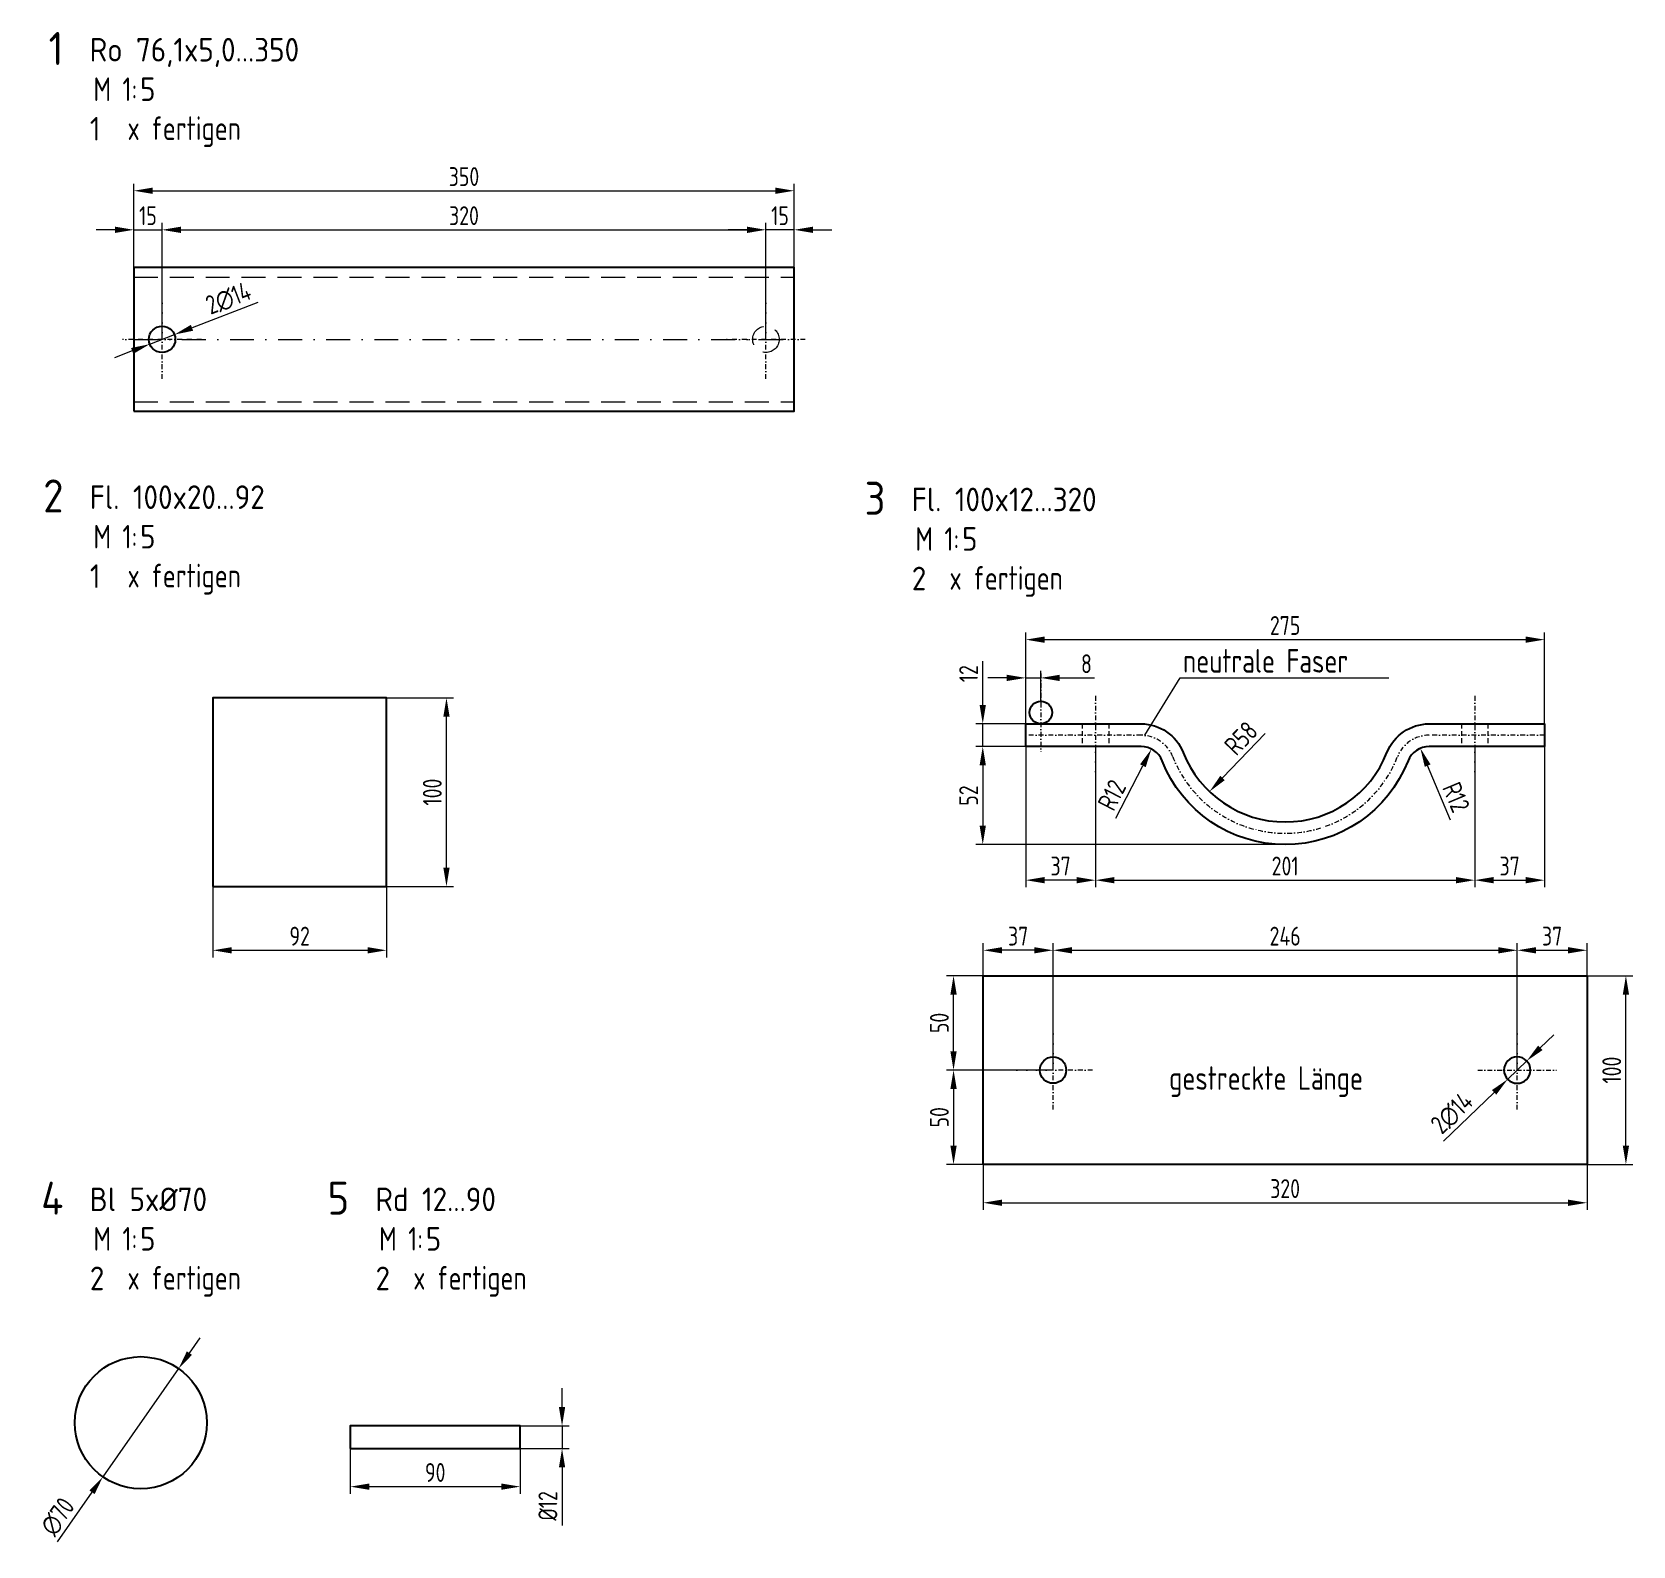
# Model space of a CAD drawing. Header units: millimetres. Extents: x -91 to 69546, y -31188 to 10802.
# Drawn here: x 68698 to 69546, y -15563 to -14761 of the extents above; entities that cross this region are included whole.
import ezdxf
from ezdxf.enums import TextEntityAlignment as Align

# ---------------------------------------------------------------- set-up
doc = ezdxf.new("R2010")
doc.units = ezdxf.units.MM
doc.linetypes.add('STRICHLINIE', pattern=[19.05, 12.7, -6.35])
doc.linetypes.add('STRICHPUNKT', pattern=[25.4, 12.7, -6.35, 0, -6.35])
for name, color, linetype, lineweight in [('00_Bemassung', 7, 'Continuous', 25), ('00_Positionen', 20, 'Continuous', 50), ('00_Positionslinien', 136, 'Continuous', 9), ('00_Text_klein', 61, 'Continuous', 25), ('10_yy_Stahl', 6, 'Continuous', 25), ('10_yy_Stahl_Achse', 8, 'STRICHPUNKT', 9), ('10_yy_Stahl_VDK', 8, 'STRICHLINIE', 9)]:
    doc.layers.add(name, color=color, linetype=linetype, lineweight=lineweight)
doc.styles.get("Standard").update_dxf_attribs({"font": 'isocp.shx', "width": 0.85})
doc.dimstyles.new('1zu 5', dxfattribs={"dimscale": 5, "dimtxt": 2, "dimasz": 2, "dimexe": 0.75, "dimexo": 0, "dimgap": 0.5, "dimtad": 1, "dimdec": 0, "dimtxsty": 'Standard', "dimcen": 2, "dimclrd": 256, "dimclre": 256, "dimclrt": 256, "dimadec": 0, "dimazin": 2, "dimtfac": 1, "dimtdec": 0, "dimtmove": 0, "dimatfit": 3, "dimfxl": 0, "dimlwd": 9, "dimlwe": 9, "dimarcsym": 0})

# ---------------------------------------------------------------- blocks, each defined once
blk = doc.blocks.new('Positionsbezeichnung')
at = {"color": 7, "linetype": 'Continuous', "lineweight": 25, "char_height": 2.5, "attachment_point": 1}
for s, insert in [('M 1:', (0.17, -1.67)), ('x fertigen', (3.78, -5.8))]:
    blk.add_mtext(s, dxfattribs=dict(at, insert=insert))
at = {"linetype": 'Continuous', "lineweight": 50}
blk.add_attdef('POS-NR.', text='', height=3.5, dxfattribs=at).set_placement((-3.01, -0.36), align=Align.RIGHT)
at = {"color": 7, "linetype": 'Continuous', "lineweight": 25}
for tag, p in [('BAUTEIL', (-0.23, 0.01)), ('MAßSTAB', (5.11, -4.17)), ('ANZAHL', (-0.21, -8.36)), ('ZUSATZ1', (-0.21, -12.51)), ('ZUSATZ2', (-0.21, -16.66))]:
    blk.add_attdef(tag, p, '', height=2.5, dxfattribs=at)
blk = doc.blocks.new('*D58')
at = {"layer": '00_Bemassung', "lineweight": 9}
for p, q in [((69214.38, -15103.25), (69204.38, -15103.25)), ((69224.38, -15127.6), (69224.38, -15099.5)), ((69224.38, -15103.25), (69232.38, -15103.25)), ((69232.38, -15115.6), (69232.38, -15099.5)), ((69242.38, -15103.25), (69260.78, -15103.25))]:
    blk.add_line(p, q, dxfattribs=at)
at = {"layer": '00_Bemassung'}
for points in [[(69214.38, -15101.59), (69214.38, -15104.92), (69224.38, -15103.25)], [(69242.38, -15101.59), (69242.38, -15104.92), (69232.38, -15103.25)]]:
    blk.add_solid(points, dxfattribs=at)
at = {"layer": 'Defpoints', "color": 0}
for p in [(69232.38, -15103.25), (69232.38, -15115.6), (69224.38, -15127.6)]:
    blk.add_point(p, dxfattribs=at)
at = {"layer": '00_Bemassung', "insert": (69256.58, -15095.75), "char_height": 10, "attachment_point": 5}
blk.add_mtext('8', dxfattribs=at)
blk = doc.blocks.new('*D28')
at = {"layer": '00_Bemassung', "lineweight": 9}
for p, q in [((69224.38, -15139.6), (69197.87, -15139.6)), ((69201.62, -15149.6), (69201.62, -15181.6)), ((69361.88, -15191.6), (69197.87, -15191.6))]:
    blk.add_line(p, q, dxfattribs=at)
at = {"layer": '00_Bemassung'}
for points in [[(69199.95, -15149.6), (69203.28, -15149.6), (69201.62, -15139.6)], [(69199.95, -15181.6), (69203.28, -15181.6), (69201.62, -15191.6)]]:
    blk.add_solid(points, dxfattribs=at)
at = {"layer": 'Defpoints', "color": 0}
for p in [(69224.38, -15139.6), (69201.62, -15191.6), (69361.88, -15191.6)]:
    blk.add_point(p, dxfattribs=at)
at = {"layer": '00_Bemassung', "insert": (69194.12, -15165.6), "char_height": 10, "attachment_point": 5, "rotation": 90}
blk.add_mtext('52', dxfattribs=at)
blk = doc.blocks.new('*D29')
at = {"layer": '00_Bemassung', "lineweight": 9}
for p, q in [((69261.38, -15139.6), (69261.38, -15214.2)), ((69462.38, -15139.6), (69462.38, -15214.2)), ((69271.38, -15210.45), (69452.38, -15210.45))]:
    blk.add_line(p, q, dxfattribs=at)
at = {"layer": '00_Bemassung'}
for points in [[(69271.38, -15208.78), (69271.38, -15212.12), (69261.38, -15210.45)], [(69452.38, -15208.78), (69452.38, -15212.12), (69462.38, -15210.45)]]:
    blk.add_solid(points, dxfattribs=at)
at = {"layer": 'Defpoints', "color": 0}
for p in [(69261.38, -15139.6), (69462.38, -15139.6), (69462.38, -15210.45)]:
    blk.add_point(p, dxfattribs=at)
at = {"layer": '00_Bemassung', "insert": (69361.88, -15202.95), "char_height": 10, "attachment_point": 5}
blk.add_mtext('201', dxfattribs=at)
blk = doc.blocks.new('*D30')
at = {"layer": '00_Bemassung', "lineweight": 9}
for p, q in [((69462.38, -15139.6), (69462.38, -15214.2)), ((69499.38, -15139.6), (69499.38, -15214.2)), ((69472.38, -15210.45), (69489.38, -15210.45))]:
    blk.add_line(p, q, dxfattribs=at)
at = {"layer": '00_Bemassung'}
for points in [[(69472.38, -15208.78), (69472.38, -15212.12), (69462.38, -15210.45)], [(69489.38, -15208.78), (69489.38, -15212.12), (69499.38, -15210.45)]]:
    blk.add_solid(points, dxfattribs=at)
at = {"layer": 'Defpoints', "color": 0}
for p in [(69462.38, -15139.6), (69499.38, -15139.6), (69499.38, -15210.45)]:
    blk.add_point(p, dxfattribs=at)
at = {"layer": '00_Bemassung', "insert": (69480.88, -15202.95), "char_height": 10, "attachment_point": 5}
blk.add_mtext('37', dxfattribs=at)
blk = doc.blocks.new('*D31')
at = {"layer": '00_Bemassung', "lineweight": 9}
for p, q in [((69224.38, -15127.6), (69224.38, -15079.23)), ((69234.38, -15082.98), (69489.38, -15082.98)), ((69499.38, -15127.6), (69499.38, -15079.23))]:
    blk.add_line(p, q, dxfattribs=at)
at = {"layer": '00_Bemassung'}
for points in [[(69234.38, -15081.31), (69234.38, -15084.65), (69224.38, -15082.98)], [(69489.38, -15081.31), (69489.38, -15084.65), (69499.38, -15082.98)]]:
    blk.add_solid(points, dxfattribs=at)
at = {"layer": 'Defpoints', "color": 0}
for p in [(69499.38, -15082.98), (69224.38, -15127.6), (69499.38, -15127.6)]:
    blk.add_point(p, dxfattribs=at)
at = {"layer": '00_Bemassung', "insert": (69361.88, -15075.48), "char_height": 10, "attachment_point": 5}
blk.add_mtext('275', dxfattribs=at)
blk = doc.blocks.new('*D32')
at = {"layer": '00_Bemassung', "lineweight": 9}
for p, q in [((69201.62, -15117.6), (69201.62, -15094.44)), ((69224.38, -15127.6), (69197.87, -15127.6)), ((69201.62, -15139.6), (69201.62, -15127.6)), ((69224.38, -15139.6), (69197.87, -15139.6)), ((69201.62, -15149.6), (69201.62, -15159.6))]:
    blk.add_line(p, q, dxfattribs=at)
at = {"layer": '00_Bemassung'}
for points in [[(69199.95, -15117.6), (69203.28, -15117.6), (69201.62, -15127.6)], [(69199.95, -15149.6), (69203.28, -15149.6), (69201.62, -15139.6)]]:
    blk.add_solid(points, dxfattribs=at)
at = {"layer": 'Defpoints', "color": 0}
for p in [(69201.62, -15127.6), (69224.38, -15127.6), (69224.38, -15139.6)]:
    blk.add_point(p, dxfattribs=at)
at = {"layer": '00_Bemassung', "insert": (69194.12, -15101.02), "char_height": 10, "attachment_point": 5, "rotation": 90}
blk.add_mtext('12', dxfattribs=at)
blk = doc.blocks.new('*D33')
at = {"layer": '00_Bemassung', "lineweight": 9}
for p, q in [((69224.38, -15139.6), (69224.38, -15214.2)), ((69261.38, -15139.6), (69261.38, -15214.2)), ((69251.38, -15210.45), (69234.38, -15210.45))]:
    blk.add_line(p, q, dxfattribs=at)
at = {"layer": '00_Bemassung'}
for points in [[(69234.38, -15208.78), (69234.38, -15212.12), (69224.38, -15210.45)], [(69251.38, -15208.78), (69251.38, -15212.12), (69261.38, -15210.45)]]:
    blk.add_solid(points, dxfattribs=at)
at = {"layer": 'Defpoints', "color": 0}
for p in [(69224.38, -15139.6), (69261.38, -15139.6), (69224.38, -15210.45)]:
    blk.add_point(p, dxfattribs=at)
at = {"layer": '00_Bemassung', "insert": (69242.88, -15202.95), "char_height": 10, "attachment_point": 5}
blk.add_mtext('37', dxfattribs=at)
blk = doc.blocks.new('*D34')
at = {"layer": '00_Bemassung', "lineweight": 9}
for p, q in [((69238.88, -15311.1), (69238.88, -15243.85)), ((69248.88, -15247.6), (69474.88, -15247.6)), ((69484.88, -15311.1), (69484.88, -15243.85))]:
    blk.add_line(p, q, dxfattribs=at)
at = {"layer": '00_Bemassung'}
for points in [[(69248.88, -15245.94), (69248.88, -15249.27), (69238.88, -15247.6)], [(69474.88, -15245.94), (69474.88, -15249.27), (69484.88, -15247.6)]]:
    blk.add_solid(points, dxfattribs=at)
at = {"layer": 'Defpoints', "color": 0}
for p in [(69484.88, -15247.6), (69238.88, -15311.1), (69484.88, -15311.1)]:
    blk.add_point(p, dxfattribs=at)
at = {"layer": '00_Bemassung', "insert": (69361.88, -15240.1), "char_height": 10, "attachment_point": 5}
blk.add_mtext('246', dxfattribs=at)
blk = doc.blocks.new('*D35')
at = {"layer": '00_Bemassung', "lineweight": 9}
for p, q in [((69484.88, -15311.1), (69484.88, -15243.85)), ((69494.88, -15247.6), (69511.88, -15247.6)), ((69521.88, -15261.1), (69521.88, -15243.85))]:
    blk.add_line(p, q, dxfattribs=at)
at = {"layer": '00_Bemassung'}
for points in [[(69494.88, -15245.94), (69494.88, -15249.27), (69484.88, -15247.6)], [(69511.88, -15245.94), (69511.88, -15249.27), (69521.88, -15247.6)]]:
    blk.add_solid(points, dxfattribs=at)
at = {"layer": 'Defpoints', "color": 0}
for p in [(69521.88, -15247.6), (69521.88, -15261.1), (69484.88, -15311.1)]:
    blk.add_point(p, dxfattribs=at)
at = {"layer": '00_Bemassung', "insert": (69503.38, -15240.1), "char_height": 10, "attachment_point": 5}
blk.add_mtext('37', dxfattribs=at)
blk = doc.blocks.new('*D36')
at = {"layer": '00_Bemassung', "lineweight": 9}
for p, q in [((69201.88, -15361.1), (69201.88, -15385.15)), ((69521.88, -15361.1), (69521.88, -15385.15)), ((69211.88, -15381.4), (69511.88, -15381.4))]:
    blk.add_line(p, q, dxfattribs=at)
at = {"layer": '00_Bemassung'}
for points in [[(69211.88, -15379.73), (69211.88, -15383.06), (69201.88, -15381.4)], [(69511.88, -15379.73), (69511.88, -15383.06), (69521.88, -15381.4)]]:
    blk.add_solid(points, dxfattribs=at)
at = {"layer": 'Defpoints', "color": 0}
for p in [(69201.88, -15361.1), (69521.88, -15361.1), (69521.88, -15381.4)]:
    blk.add_point(p, dxfattribs=at)
at = {"layer": '00_Bemassung', "insert": (69361.88, -15373.9), "char_height": 10, "attachment_point": 5}
blk.add_mtext('320', dxfattribs=at)
blk = doc.blocks.new('*D37')
at = {"layer": '00_Bemassung', "lineweight": 9}
for p, q in [((69521.88, -15261.1), (69546.24, -15261.1)), ((69542.49, -15351.1), (69542.49, -15271.1)), ((69521.88, -15361.1), (69546.24, -15361.1))]:
    blk.add_line(p, q, dxfattribs=at)
at = {"layer": '00_Bemassung'}
for points in [[(69540.83, -15271.1), (69544.16, -15271.1), (69542.49, -15261.1)], [(69540.83, -15351.1), (69544.16, -15351.1), (69542.49, -15361.1)]]:
    blk.add_solid(points, dxfattribs=at)
at = {"layer": 'Defpoints', "color": 0}
for p in [(69521.88, -15261.1), (69542.49, -15261.1), (69521.88, -15361.1)]:
    blk.add_point(p, dxfattribs=at)
at = {"layer": '00_Bemassung', "insert": (69534.99, -15311.1), "char_height": 10, "attachment_point": 5, "rotation": 90}
blk.add_mtext('100', dxfattribs=at)
blk = doc.blocks.new('*D38')
at = {"layer": '00_Bemassung', "lineweight": 9}
for p, q in [((69201.88, -15261.1), (69201.88, -15243.85)), ((69228.88, -15247.6), (69211.88, -15247.6)), ((69238.88, -15311.1), (69238.88, -15243.85))]:
    blk.add_line(p, q, dxfattribs=at)
at = {"layer": '00_Bemassung'}
for points in [[(69211.88, -15245.94), (69211.88, -15249.27), (69201.88, -15247.6)], [(69228.88, -15245.94), (69228.88, -15249.27), (69238.88, -15247.6)]]:
    blk.add_solid(points, dxfattribs=at)
at = {"layer": 'Defpoints', "color": 0}
for p in [(69201.88, -15247.6), (69201.88, -15261.1), (69238.88, -15311.1)]:
    blk.add_point(p, dxfattribs=at)
at = {"layer": '00_Bemassung', "insert": (69220.38, -15240.1), "char_height": 10, "attachment_point": 5}
blk.add_mtext('37', dxfattribs=at)
blk = doc.blocks.new('*D59')
at = {"layer": '00_Bemassung', "lineweight": 9}
blk.add_line((69351.22, -15132.75), (69328.71, -15156.3), dxfattribs=at)
at = {"layer": '00_Bemassung'}
blk.add_solid([(69327.51, -15155.14), (69329.92, -15157.45), (69321.8, -15163.52)], dxfattribs=at)
at = {"layer": 'Defpoints', "color": 0}
for p in [(69361.88, -15121.6), (69321.8, -15163.52)]:
    blk.add_point(p, dxfattribs=at)
at = {"layer": '00_Bemassung', "insert": (69338.49, -15135.21), "char_height": 10, "attachment_point": 5, "rotation": 46.29037}
blk.add_mtext('R58', dxfattribs=at)
blk = doc.blocks.new('*D60')
at = {"layer": '00_Bemassung', "lineweight": 9}
blk.add_line((69449.49, -15178.61), (69437.42, -15149.75), dxfattribs=at)
at = {"layer": '00_Bemassung'}
blk.add_solid([(69438.96, -15149.11), (69435.88, -15150.4), (69433.56, -15140.53)], dxfattribs=at)
at = {"layer": 'Defpoints', "color": 0}
for p in [(69433.56, -15140.53), (69438.19, -15151.6)]:
    blk.add_point(p, dxfattribs=at)
at = {"layer": '00_Bemassung', "insert": (69452.56, -15166.51), "char_height": 10, "attachment_point": 5, "rotation": 292.69769}
blk.add_mtext('R12', dxfattribs=at)
blk = doc.blocks.new('*D61')
at = {"layer": '00_Bemassung', "lineweight": 9}
blk.add_line((69272.19, -15177.65), (69286.48, -15149.82), dxfattribs=at)
at = {"layer": '00_Bemassung'}
blk.add_solid([(69284.99, -15149.06), (69287.96, -15150.58), (69291.04, -15140.92)], dxfattribs=at)
at = {"layer": 'Defpoints', "color": 0}
for p in [(69291.04, -15140.92), (69285.56, -15151.6)]:
    blk.add_point(p, dxfattribs=at)
at = {"layer": '00_Bemassung', "insert": (69270.08, -15165.34), "char_height": 10, "attachment_point": 5, "rotation": 62.82301}
blk.add_mtext('R12', dxfattribs=at)
blk = doc.blocks.new('*D39')
at = {"layer": '00_Bemassung', "lineweight": 9}
for p, q in [((69201.88, -15261.1), (69182.39, -15261.1)), ((69186.14, -15301.1), (69186.14, -15271.1)), ((69238.88, -15311.1), (69182.39, -15311.1))]:
    blk.add_line(p, q, dxfattribs=at)
at = {"layer": '00_Bemassung'}
for points in [[(69184.47, -15271.1), (69187.81, -15271.1), (69186.14, -15261.1)], [(69184.47, -15301.1), (69187.81, -15301.1), (69186.14, -15311.1)]]:
    blk.add_solid(points, dxfattribs=at)
at = {"layer": 'Defpoints', "color": 0}
for p in [(69186.14, -15261.1), (69201.88, -15261.1), (69238.88, -15311.1)]:
    blk.add_point(p, dxfattribs=at)
at = {"layer": '00_Bemassung', "insert": (69178.64, -15286.1), "char_height": 10, "attachment_point": 5, "rotation": 90}
blk.add_mtext('50', dxfattribs=at)
blk = doc.blocks.new('*D40')
at = {"layer": '00_Bemassung', "lineweight": 9}
for p, q in [((69238.88, -15311.1), (69182.39, -15311.1)), ((69186.14, -15321.1), (69186.14, -15351.1)), ((69201.88, -15361.1), (69182.39, -15361.1))]:
    blk.add_line(p, q, dxfattribs=at)
at = {"layer": '00_Bemassung'}
for points in [[(69184.47, -15321.1), (69187.81, -15321.1), (69186.14, -15311.1)], [(69184.47, -15351.1), (69187.81, -15351.1), (69186.14, -15361.1)]]:
    blk.add_solid(points, dxfattribs=at)
at = {"layer": 'Defpoints', "color": 0}
for p in [(69238.88, -15311.1), (69186.14, -15361.1), (69201.88, -15361.1)]:
    blk.add_point(p, dxfattribs=at)
at = {"layer": '00_Bemassung', "insert": (69178.64, -15336.1), "char_height": 10, "attachment_point": 5, "rotation": 90}
blk.add_mtext('50', dxfattribs=at)
blk = doc.blocks.new('Loch Ø 14')
at = {"color": 8, "linetype": 'STRICHPUNKT', "lineweight": 5, "ltscale": 0.2}
for p, q in [((0, -20.91), (0, 20.91)), ((20.91, 0), (-20.91, 0))]:
    blk.add_line(p, q, dxfattribs=at)
at = {"color": 0, "linetype": 'ByBlock', "lineweight": -2}
blk.add_circle((0, 0), 7, dxfattribs=at)
blk = doc.blocks.new('*D41')
at = {"layer": '00_Bemassung', "lineweight": 9}
for p, q in [((69497.13, -15299.31), (69504.33, -15292.38)), ((69489.92, -15306.25), (69479.84, -15315.96)), ((69445.75, -15348.78), (69472.63, -15322.9))]:
    blk.add_line(p, q, dxfattribs=at)
at = {"layer": '00_Bemassung'}
for points in [[(69495.97, -15298.11), (69498.28, -15300.51), (69489.92, -15306.25)], [(69471.48, -15321.7), (69473.79, -15324.1), (69479.84, -15315.96)]]:
    blk.add_solid(points, dxfattribs=at)
at = {"layer": 'Defpoints', "color": 0}
for p in [(69489.92, -15306.25), (69479.84, -15315.96)]:
    blk.add_point(p, dxfattribs=at)
at = {"layer": '00_Bemassung', "insert": (69450.39, -15333.9), "char_height": 10, "attachment_point": 5, "rotation": 43.91681}
blk.add_mtext('2∅14', dxfattribs=at)
blk = doc.blocks.new('*D62')
at = {"layer": '00_Bemassung', "lineweight": 9}
for p, q in [((68866.42, -15511.64), (68866.42, -15535.59)), ((68956.42, -15511.64), (68956.42, -15535.59)), ((68876.42, -15531.84), (68946.42, -15531.84))]:
    blk.add_line(p, q, dxfattribs=at)
at = {"layer": '00_Bemassung'}
for points in [[(68876.42, -15530.18), (68876.42, -15533.51), (68866.42, -15531.84)], [(68946.42, -15530.18), (68946.42, -15533.51), (68956.42, -15531.84)]]:
    blk.add_solid(points, dxfattribs=at)
at = {"layer": 'Defpoints', "color": 0}
for p in [(68866.42, -15511.64), (68956.42, -15511.64), (68956.42, -15531.84)]:
    blk.add_point(p, dxfattribs=at)
at = {"layer": '00_Bemassung', "insert": (68911.42, -15524.34), "char_height": 10, "attachment_point": 5}
blk.add_mtext('90', dxfattribs=at)
blk = doc.blocks.new('*D63')
at = {"layer": '00_Bemassung', "lineweight": 9}
for p, q in [((68978.65, -15489.64), (68978.65, -15479.64)), ((68956.42, -15499.64), (68982.4, -15499.64)), ((68978.65, -15499.64), (68978.65, -15511.64)), ((68956.42, -15511.64), (68982.4, -15511.64)), ((68978.65, -15521.64), (68978.65, -15552.45))]:
    blk.add_line(p, q, dxfattribs=at)
at = {"layer": '00_Bemassung'}
for points in [[(68976.98, -15489.64), (68980.31, -15489.64), (68978.65, -15499.64)], [(68976.98, -15521.64), (68980.31, -15521.64), (68978.65, -15511.64)]]:
    blk.add_solid(points, dxfattribs=at)
at = {"layer": 'Defpoints', "color": 0}
for p in [(68956.42, -15499.64), (68956.42, -15511.64), (68978.65, -15511.64)]:
    blk.add_point(p, dxfattribs=at)
at = {"layer": '00_Bemassung', "insert": (68971.14, -15542.05), "char_height": 10, "attachment_point": 5, "rotation": 90}
blk.add_mtext('%%c12', dxfattribs=at)
blk = doc.blocks.new('*D64')
at = {"layer": '00_Bemassung', "lineweight": 9}
for p, q in [((68781.15, -15461.09), (68786.89, -15452.9)), ((68775.42, -15469.28), (68735.28, -15526.63)), ((68711.19, -15561.04), (68729.54, -15534.82))]:
    blk.add_line(p, q, dxfattribs=at)
at = {"layer": '00_Bemassung'}
for points in [[(68779.79, -15460.13), (68782.52, -15462.05), (68775.42, -15469.28)], [(68728.18, -15533.87), (68730.91, -15535.78), (68735.28, -15526.63)]]:
    blk.add_solid(points, dxfattribs=at)
at = {"layer": 'Defpoints', "color": 0}
for p in [(68775.42, -15469.28), (68735.28, -15526.63)]:
    blk.add_point(p, dxfattribs=at)
at = {"layer": '00_Bemassung', "insert": (68711.35, -15547.73), "char_height": 10, "attachment_point": 5, "rotation": 55.00958}
blk.add_mtext('∅70', dxfattribs=at)
blk = doc.blocks.new('*D65')
at = {"layer": '00_Bemassung', "lineweight": 9}
for p, q in [((68741.67, -14865.8), (68731.67, -14865.8)), ((68751.67, -14885.81), (68751.67, -14862.05)), ((68751.67, -14865.8), (68766.67, -14865.8)), ((68766.67, -14923.86), (68766.67, -14862.05)), ((68776.67, -14865.8), (68786.67, -14865.8))]:
    blk.add_line(p, q, dxfattribs=at)
at = {"layer": '00_Bemassung'}
for points in [[(68741.67, -14864.13), (68741.67, -14867.47), (68751.67, -14865.8)], [(68776.67, -14864.13), (68776.67, -14867.47), (68766.67, -14865.8)]]:
    blk.add_solid(points, dxfattribs=at)
at = {"layer": 'Defpoints', "color": 0}
for p in [(68766.67, -14865.8), (68751.67, -14885.81), (68766.67, -14923.86)]:
    blk.add_point(p, dxfattribs=at)
at = {"layer": '00_Bemassung', "insert": (68759.17, -14858.3), "char_height": 10, "attachment_point": 5}
blk.add_mtext('15', dxfattribs=at)
blk = doc.blocks.new('*D66')
at = {"layer": '00_Bemassung', "lineweight": 9}
for p, q in [((68766.67, -14923.86), (68766.67, -14862.05)), ((68776.67, -14865.8), (69076.67, -14865.8)), ((69086.67, -14923.86), (69086.67, -14862.05))]:
    blk.add_line(p, q, dxfattribs=at)
at = {"layer": '00_Bemassung'}
for points in [[(68776.67, -14864.13), (68776.67, -14867.47), (68766.67, -14865.8)], [(69076.67, -14864.13), (69076.67, -14867.47), (69086.67, -14865.8)]]:
    blk.add_solid(points, dxfattribs=at)
at = {"layer": 'Defpoints', "color": 0}
for p in [(69086.67, -14865.8), (68766.67, -14923.86), (69086.67, -14923.86)]:
    blk.add_point(p, dxfattribs=at)
at = {"layer": '00_Bemassung', "insert": (68926.67, -14858.3), "char_height": 10, "attachment_point": 5}
blk.add_mtext('320', dxfattribs=at)
blk = doc.blocks.new('*D49')
at = {"layer": '00_Bemassung', "lineweight": 9}
for p, q in [((69076.67, -14865.8), (69066.67, -14865.8)), ((69086.67, -14923.86), (69086.67, -14862.05)), ((69101.67, -14865.8), (69086.67, -14865.8)), ((69101.67, -14885.81), (69101.67, -14862.05)), ((69111.67, -14865.8), (69121.67, -14865.8))]:
    blk.add_line(p, q, dxfattribs=at)
at = {"layer": '00_Bemassung'}
for points in [[(69076.67, -14864.13), (69076.67, -14867.47), (69086.67, -14865.8)], [(69111.67, -14864.13), (69111.67, -14867.47), (69101.67, -14865.8)]]:
    blk.add_solid(points, dxfattribs=at)
at = {"layer": 'Defpoints', "color": 0}
for p in [(69086.67, -14865.8), (69101.67, -14885.81), (69086.67, -14923.86)]:
    blk.add_point(p, dxfattribs=at)
at = {"layer": '00_Bemassung', "insert": (69094.17, -14858.3), "char_height": 10, "attachment_point": 5}
blk.add_mtext('15', dxfattribs=at)
blk = doc.blocks.new('*D50')
at = {"layer": '00_Bemassung', "lineweight": 9}
for p, q in [((68751.67, -14885.81), (68751.67, -14841.35)), ((68761.67, -14845.1), (69091.67, -14845.1)), ((69101.67, -14885.81), (69101.67, -14841.35))]:
    blk.add_line(p, q, dxfattribs=at)
at = {"layer": '00_Bemassung'}
for points in [[(68761.67, -14843.43), (68761.67, -14846.77), (68751.67, -14845.1)], [(69091.67, -14843.43), (69091.67, -14846.77), (69101.67, -14845.1)]]:
    blk.add_solid(points, dxfattribs=at)
at = {"layer": 'Defpoints', "color": 0}
for p in [(69101.67, -14845.1), (68751.67, -14885.81), (69101.67, -14885.81)]:
    blk.add_point(p, dxfattribs=at)
at = {"layer": '00_Bemassung', "insert": (68926.67, -14837.6), "char_height": 10, "attachment_point": 5}
blk.add_mtext('350', dxfattribs=at)
blk = doc.blocks.new('*D67')
at = {"layer": '00_Bemassung', "lineweight": 9}
for p, q in [((68817.32, -14904.23), (68782.53, -14917.71)), ((68760.15, -14926.38), (68773.2, -14921.33)), ((68750.82, -14930), (68741.5, -14933.61))]:
    blk.add_line(p, q, dxfattribs=at)
at = {"layer": '00_Bemassung'}
for points in [[(68781.92, -14916.16), (68783.13, -14919.27), (68773.2, -14921.33)], [(68750.22, -14928.44), (68751.42, -14931.55), (68760.15, -14926.38)]]:
    blk.add_solid(points, dxfattribs=at)
at = {"layer": 'Defpoints', "color": 0}
for p in [(68773.2, -14921.33), (68760.15, -14926.38)]:
    blk.add_point(p, dxfattribs=at)
at = {"layer": '00_Bemassung', "insert": (68801.87, -14902.17), "char_height": 10, "attachment_point": 5, "rotation": 21.17932}
blk.add_mtext('2∅14', dxfattribs=at)
blk = doc.blocks.new('*D68')
at = {"layer": '00_Bemassung', "lineweight": 9}
for p, q in [((68793.58, -15213.77), (68793.58, -15251.36)), ((68885.58, -15213.77), (68885.58, -15251.36)), ((68803.58, -15247.61), (68875.58, -15247.61))]:
    blk.add_line(p, q, dxfattribs=at)
at = {"layer": '00_Bemassung'}
for points in [[(68803.58, -15245.94), (68803.58, -15249.28), (68793.58, -15247.61)], [(68875.58, -15245.94), (68875.58, -15249.28), (68885.58, -15247.61)]]:
    blk.add_solid(points, dxfattribs=at)
at = {"layer": 'Defpoints', "color": 0}
for p in [(68793.58, -15213.77), (68885.58, -15213.77), (68885.58, -15247.61)]:
    blk.add_point(p, dxfattribs=at)
at = {"layer": '00_Bemassung', "insert": (68839.58, -15240.11), "char_height": 10, "attachment_point": 5}
blk.add_mtext('92', dxfattribs=at)
blk = doc.blocks.new('*D69')
at = {"layer": '00_Bemassung', "lineweight": 9}
for p, q in [((68885.58, -15113.77), (68921.14, -15113.77)), ((68917.39, -15203.77), (68917.39, -15123.77)), ((68885.58, -15213.77), (68921.14, -15213.77))]:
    blk.add_line(p, q, dxfattribs=at)
at = {"layer": '00_Bemassung'}
for points in [[(68915.73, -15123.77), (68919.06, -15123.77), (68917.39, -15113.77)], [(68915.73, -15203.77), (68919.06, -15203.77), (68917.39, -15213.77)]]:
    blk.add_solid(points, dxfattribs=at)
at = {"layer": 'Defpoints', "color": 0}
for p in [(68885.58, -15113.77), (68917.39, -15113.77), (68885.58, -15213.77)]:
    blk.add_point(p, dxfattribs=at)
at = {"layer": '00_Bemassung', "insert": (68909.89, -15163.77), "char_height": 10, "attachment_point": 5, "rotation": 90}
blk.add_mtext('100', dxfattribs=at)

msp = doc.modelspace()

# ---------------------------------------------------------------- linework, layer by layer
at = {"layer": '00_Positionslinien'}
for p, q in [((69287.471, -15133.598), (69306.212, -15103.254)), ((69306.212, -15103.254), (69416.839, -15103.254))]:
    msp.add_line(p, q, dxfattribs=at)
at = {"layer": '10_yy_Stahl'}
for points in [[(68751.673, -14961.906), (69101.673, -14961.906), (69101.673, -14885.806), (68751.673, -14885.806)], [(68793.578, -15213.768), (68885.578, -15213.768), (68885.578, -15113.768), (68793.578, -15113.768)], [(69201.879, -15261.105), (69521.879, -15261.105), (69521.879, -15361.105), (69201.879, -15361.105)], [(68866.42, -15511.641), (68956.42, -15511.641), (68956.42, -15499.641), (68866.42, -15499.641)]]:
    msp.add_lwpolyline(points, close=True, dxfattribs=at)
msp.add_lwpolyline([(69438.194, -15139.598, 0.3083084), (69427.026, -15147.208, -0.6813851), (69296.732, -15147.208, 0.3083084), (69285.564, -15139.598), (69224.379, -15139.598), (69224.379, -15127.598), (69285.564, -15127.598, -0.3083084), (69307.9, -15142.818, 0.6813851), (69415.858, -15142.818, -0.3083084), (69438.194, -15127.598), (69499.379, -15127.598), (69499.379, -15139.598)], format="xyb", close=True, dxfattribs=at)
for centre, radius in [((69232.379, -15121.598), 6), ((68755.348, -15497.956), 35)]:
    msp.add_circle(centre, radius, dxfattribs=at)
at = {"layer": '10_yy_Stahl_Achse'}
msp.add_line((68751.673, -14923.856), (69101.673, -14923.856), dxfattribs=at)
at = {"layer": '10_yy_Stahl_Achse', "ltscale": 0.2}
for p, q in [((69232.379, -15100.835), (69232.379, -15142.362)), ((69261.379, -15112.835), (69261.379, -15154.362)), ((69462.379, -15112.835), (69462.379, -15154.362))]:
    msp.add_line(p, q, dxfattribs=at)
msp.add_lwpolyline([(69499.379, -15133.598), (69438.194, -15133.598, 0.3083084), (69421.442, -15145.013, -0.6813851), (69302.316, -15145.013, 0.3083084), (69285.564, -15133.598), (69224.379, -15133.598)], format="xyb", dxfattribs=at)
at = {"layer": '10_yy_Stahl_VDK'}
for p, q in [((68751.673, -14890.806), (69101.673, -14890.806)), ((68751.673, -14956.906), (69101.673, -14956.906))]:
    msp.add_line(p, q, dxfattribs=at)
at = {"layer": '10_yy_Stahl_VDK', "ltscale": 0.2}
for p, q in [((69254.379, -15127.598), (69254.379, -15139.598)), ((69268.379, -15127.598), (69268.379, -15139.598)), ((69455.379, -15127.598), (69455.379, -15139.598)), ((69469.379, -15127.598), (69469.379, -15139.598))]:
    msp.add_line(p, q, dxfattribs=at)

# ---------------------------------------------------------------- block references
at = {"layer": '00_Positionen'}
ref = msp.add_blockref('Positionsbezeichnung', (68729.429, -14776.684), dxfattribs=dict(at, xscale=5, yscale=5, zscale=5))
ref.add_attrib('POS-NR.', '1', dxfattribs={"layer": '0', "linetype": 'Continuous', "lineweight": 50, "height": 17.5}).set_placement((68714.396, -14778.478), align=Align.RIGHT)
ref.add_attrib('BAUTEIL', 'Ro 76,1x5,0...350', (68728.296, -14776.611), dxfattribs={"layer": '0', "color": 7, "linetype": 'Continuous', "lineweight": 25, "height": 12.5})
ref.add_attrib('MAßSTAB', '5', (68754.996, -14797.539), dxfattribs={"layer": '0', "color": 7, "linetype": 'Continuous', "lineweight": 25, "height": 12.5})
ref.add_attrib('ANZAHL', '1', (68728.383, -14818.489), dxfattribs={"layer": '0', "color": 7, "linetype": 'Continuous', "lineweight": 25, "height": 12.5})
ref = msp.add_blockref('Positionsbezeichnung', (68729.429, -15013.794), dxfattribs=dict(at, xscale=5, yscale=5, zscale=5))
ref.add_attrib('POS-NR.', '2', dxfattribs={"layer": '0', "linetype": 'Continuous', "lineweight": 50, "height": 17.5}).set_placement((68714.396, -15015.588), align=Align.RIGHT)
ref.add_attrib('BAUTEIL', 'Fl. 100x20...92', (68728.296, -15013.721), dxfattribs={"layer": '0', "color": 7, "linetype": 'Continuous', "lineweight": 25, "height": 12.5})
ref.add_attrib('MAßSTAB', '5', (68754.996, -15034.648), dxfattribs={"layer": '0', "color": 7, "linetype": 'Continuous', "lineweight": 25, "height": 12.5})
ref.add_attrib('ANZAHL', '1', (68728.383, -15055.598), dxfattribs={"layer": '0', "color": 7, "linetype": 'Continuous', "lineweight": 25, "height": 12.5})
ref = msp.add_blockref('Positionsbezeichnung', (69165.079, -15015.018), dxfattribs=dict(at, xscale=5, yscale=5, zscale=5))
ref.add_attrib('POS-NR.', '3', dxfattribs={"layer": '0', "linetype": 'Continuous', "lineweight": 50, "height": 17.5}).set_placement((69150.047, -15016.812), align=Align.RIGHT)
ref.add_attrib('BAUTEIL', 'Fl. 100x12...320', (69163.947, -15014.945), dxfattribs={"layer": '0', "color": 7, "linetype": 'Continuous', "lineweight": 25, "height": 12.5})
ref.add_attrib('MAßSTAB', '5', (69190.646, -15035.873), dxfattribs={"layer": '0', "color": 7, "linetype": 'Continuous', "lineweight": 25, "height": 12.5})
ref.add_attrib('ANZAHL', '2', (69164.034, -15056.823), dxfattribs={"layer": '0', "color": 7, "linetype": 'Continuous', "lineweight": 25, "height": 12.5})
ref = msp.add_blockref('Positionsbezeichnung', (68729.429, -15385.916), dxfattribs=dict(at, xscale=5, yscale=5, zscale=5))
ref.add_attrib('POS-NR.', '4', dxfattribs={"layer": '0', "linetype": 'Continuous', "lineweight": 50, "height": 17.5}).set_placement((68714.396, -15387.71), align=Align.RIGHT)
ref.add_attrib('BAUTEIL', 'Bl 5x%%c70', (68728.296, -15385.843), dxfattribs={"layer": '0', "color": 7, "linetype": 'Continuous', "lineweight": 25, "height": 12.5})
ref.add_attrib('MAßSTAB', '5', (68754.996, -15406.771), dxfattribs={"layer": '0', "color": 7, "linetype": 'Continuous', "lineweight": 25, "height": 12.5})
ref.add_attrib('ANZAHL', '2', (68728.383, -15427.721), dxfattribs={"layer": '0', "color": 7, "linetype": 'Continuous', "lineweight": 25, "height": 12.5})
ref = msp.add_blockref('Positionsbezeichnung', (68880.859, -15385.916), dxfattribs=dict(at, xscale=5, yscale=5, zscale=5))
ref.add_attrib('POS-NR.', '5', dxfattribs={"layer": '0', "linetype": 'Continuous', "lineweight": 50, "height": 17.5}).set_placement((68865.826, -15387.71), align=Align.RIGHT)
ref.add_attrib('BAUTEIL', 'Rd 12...90', (68879.726, -15385.843), dxfattribs={"layer": '0', "color": 7, "linetype": 'Continuous', "lineweight": 25, "height": 12.5})
ref.add_attrib('MAßSTAB', '5', (68906.426, -15406.771), dxfattribs={"layer": '0', "color": 7, "linetype": 'Continuous', "lineweight": 25, "height": 12.5})
ref.add_attrib('ANZAHL', '2', (68879.813, -15427.721), dxfattribs={"layer": '0', "color": 7, "linetype": 'Continuous', "lineweight": 25, "height": 12.5})
at = {"layer": '10_yy_Stahl'}
for p in [(68766.673, -14923.856), (69238.879, -15311.105)]:
    msp.add_blockref('Loch Ø 14', p, dxfattribs=at)
at = {"layer": '10_yy_Stahl', "xscale": -1}
msp.add_blockref('Loch Ø 14', (69484.879, -15311.105), dxfattribs=at)
at = {"layer": '10_yy_Stahl_VDK'}
msp.add_blockref('Loch Ø 14', (69086.673, -14923.856), dxfattribs=at)

# ---------------------------------------------------------------- texts
at = {"layer": '00_Text_klein', "char_height": 12.5, "attachment_point": 1}
for s, insert in [('neutrale Faser', (69307.83, -15087.957)), ('gestreckte Länge', (69300.378, -15309.049))]:
    msp.add_mtext(s, dxfattribs=dict(at, insert=insert))

# ---------------------------------------------------------------- dimensions: what is measured, and where the dimension line sits
at = {"layer": '00_Bemassung'}
for base, p1, p2, picture, middle in [((69101.673, -14845.099), (68751.673, -14885.806), (69101.673, -14885.806), '*D50', (68926.673, -14837.599)), ((68766.673, -14865.799), (68751.673, -14885.806), (68766.673, -14923.856), '*D65', (68759.173, -14858.299)), ((69086.673, -14865.799), (68766.673, -14923.856), (69086.673, -14923.856), '*D66', (68926.673, -14858.298)), ((69086.673, -14865.799), (69101.673, -14885.806), (69086.673, -14923.856), '*D49', (69094.173, -14858.299)), ((69499.379, -15082.979), (69224.379, -15127.598), (69499.379, -15127.598), '*D31', (69361.879, -15075.478)), ((69232.379, -15103.254), (69224.379, -15127.598), (69232.379, -15115.598), '*D58', (69256.579, -15095.754)), ((69462.379, -15210.452), (69261.379, -15139.598), (69462.379, -15139.598), '*D29', (69361.879, -15202.951)), ((69499.379, -15210.452), (69462.379, -15139.598), (69499.379, -15139.598), '*D30', (69480.879, -15202.952)), ((68885.578, -15247.61), (68793.578, -15213.768), (68885.578, -15213.768), '*D68', (68839.578, -15240.106)), ((69201.879, -15247.602), (69238.879, -15311.105), (69201.879, -15261.105), '*D38', (69220.379, -15240.102)), ((69484.879, -15247.602), (69238.879, -15311.105), (69484.879, -15311.105), '*D34', (69361.879, -15240.101)), ((69521.879, -15247.602), (69484.879, -15311.105), (69521.879, -15261.105), '*D35', (69503.379, -15240.102)), ((69521.879, -15381.398), (69201.879, -15361.105), (69521.879, -15361.105), '*D36', (69361.879, -15373.897)), ((68956.42, -15531.844), (68866.42, -15511.641), (68956.42, -15511.641), '*D62', (68911.42, -15524.344))]:
    dim = msp.add_linear_dim(base=base, p1=p1, p2=p2, dimstyle='1zu 5', dxfattribs=at)
    dim.commit()
    dim.dimension.update_dxf_attribs({"geometry": picture, "text_midpoint": middle})
for p1, p2, picture, middle in [((68760.146, -14926.385), (68773.201, -14921.327), '*D67', (68801.875, -14902.172)), ((69489.922, -15306.249), (69479.837, -15315.96), '*D41', (69450.389, -15333.902))]:
    dim = msp.add_diameter_dim_2p(p1=p1, p2=p2, text='2<>', dimstyle='1zu 5', dxfattribs=at)
    dim.commit()
    dim.dimension.update_dxf_attribs({"geometry": picture, "text_midpoint": middle})
for base, p1, p2, angle, picture, middle in [((69201.618, -15127.598), (69224.379, -15139.598), (69224.379, -15127.598), 90, '*D32', (69194.117, -15101.018)), ((68917.393, -15113.768), (68885.578, -15213.768), (68885.578, -15113.768), 90, '*D69', (68909.893, -15163.768)), ((69201.618, -15191.598), (69224.379, -15139.598), (69361.879, -15191.598), 90, '*D28', (69194.117, -15165.598)), ((69224.379, -15210.452), (69261.379, -15139.598), (69224.379, -15139.598), 180, '*D33', (69242.879, -15202.952)), ((69186.14, -15261.105), (69238.879, -15311.105), (69201.879, -15261.105), 90, '*D39', (69178.64, -15286.105)), ((69542.494, -15261.105), (69521.879, -15361.105), (69521.879, -15261.105), 90, '*D37', (69534.994, -15311.105)), ((69186.14, -15361.105), (69238.879, -15311.105), (69201.879, -15361.105), 90, '*D40', (69178.64, -15336.105))]:
    dim = msp.add_linear_dim(base=base, p1=p1, p2=p2, angle=angle, dimstyle='1zu 5', dxfattribs=at)
    dim.commit()
    dim.dimension.update_dxf_attribs({"geometry": picture, "text_midpoint": middle})
for center, mpoint, picture, middle in [((69361.879, -15121.598), (69321.801, -15163.524), '*D59', (69343.913, -15140.392)), ((69285.564, -15151.598), (69291.045, -15140.923), '*D61', (69276.749, -15168.768)), ((69438.194, -15151.598), (69433.564, -15140.528), '*D60', (69445.642, -15169.404))]:
    dim = msp.add_radius_dim(center=center, mpoint=mpoint, dimstyle='1zu 5', dxfattribs=at)
    dim.commit()
    dim.dimension.update_dxf_attribs({"geometry": picture, "text_midpoint": middle, "dimtype": 164})
dim = msp.add_diameter_dim_2p(p1=(68775.419, -15469.282), p2=(68735.278, -15526.63), dimstyle='1zu 5', dxfattribs=at)
dim.commit()
dim.dimension.update_dxf_attribs({"geometry": '*D64', "text_midpoint": (68711.355, -15547.728)})
dim = msp.add_linear_dim(base=(68978.646, -15511.641), p1=(68956.42, -15499.641), p2=(68956.42, -15511.641), angle=90, text='%%c<>', dimstyle='1zu 5', dxfattribs=at)
dim.commit()
dim.dimension.update_dxf_attribs({"geometry": '*D63', "text_midpoint": (68971.145, -15542.046)})

doc.saveas('drawing.dxf')
